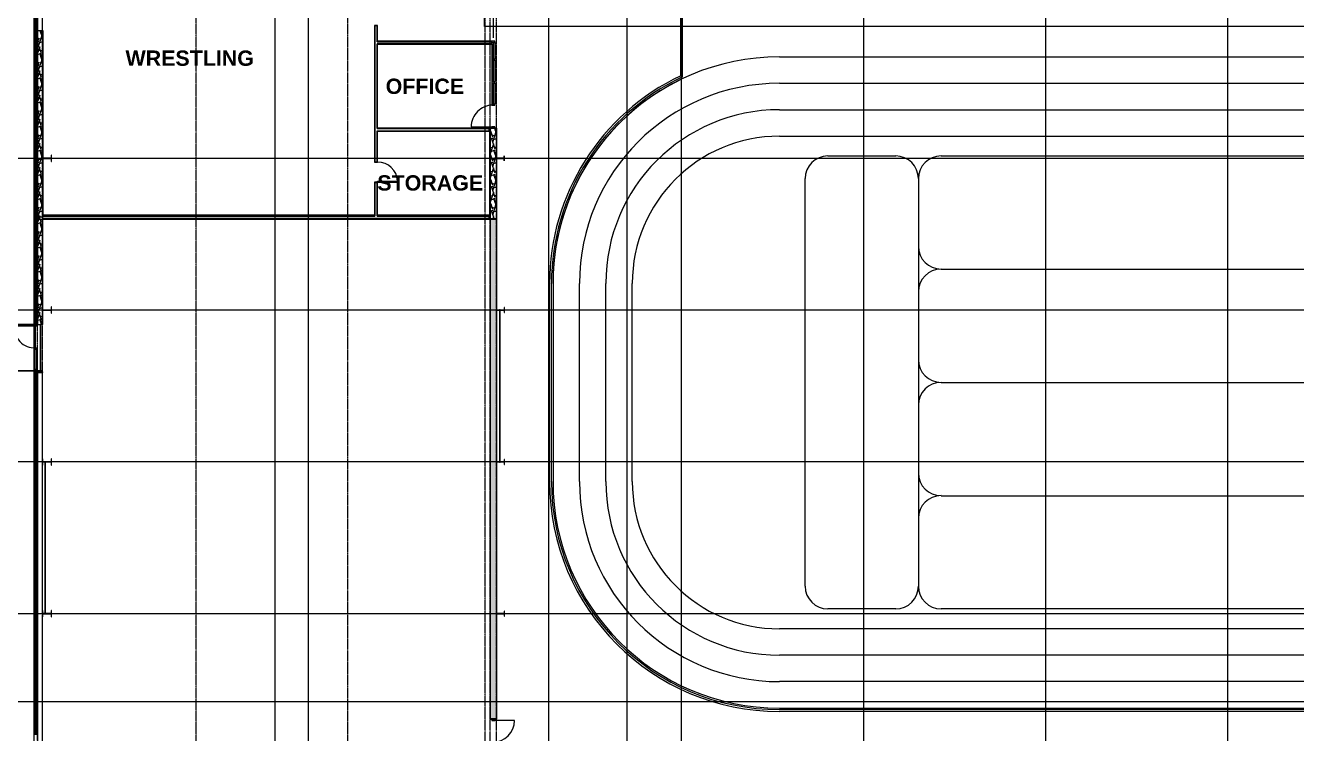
# Model space of a CAD drawing. Header units: inches. Extents: x 25369 to 33163, y -23509 to -20274.
# Drawn here: x 27973 to 29995, y -22299 to -21174 of the extents above; entities that cross this region are included whole.
import ezdxf

# ---------------------------------------------------------------- set-up
doc = ezdxf.new("R2010")
doc.units = ezdxf.units.IN
doc.header["$MEASUREMENT"] = 0
doc.linetypes.add('Grid Line 1_2_', pattern=[0.875, 0.5, -0.125, 0.125, -0.125])
for name, color, linetype, lineweight in [('A-AREA', 32, 'Continuous', 9), ('A-DOOR', 31, 'Continuous', 9), ('A-FLOR', 192, 'Continuous', 9), ('A-FLOR-HRAL', 11, 'Continuous', 9), ('A-FLOR-OTLN', 90, 'Continuous', 9), ('A-GLAZ-CURT', 52, 'Continuous', 9), ('A-GLAZ-CWMG', 51, 'Continuous', 9), ('A-WALL', 113, 'Continuous', 9), ('A-WALL-PATT', 111, 'Continuous', 25), ('C-TOPO', 7, 'Continuous', 9), ('Conc', 7, 'Continuous', 13), ('G-ANNO-SYMB', 111, 'Continuous', 9), ('I-WALL', 2, 'Continuous', 9), ('L-SITE-WALL', 31, 'Continuous', 9), ('M-AREA-IDEN', 171, 'Continuous', 9), ('S-BEAM', 12, 'Continuous', 9), ('S-COLS', 52, 'Continuous', 9), ('S-GRID', 1, 'Continuous', 9)]:
    doc.layers.add(name, color=color, linetype=linetype, lineweight=lineweight)
doc.styles.add('Arial_B', font='arialbd.ttf', dxfattribs={"height": 24.354149})
pattern_1 = [(45, (5931.104, 0), (-19.00703, 19.00703), []), (45, (5931.104, 28.8), (-19.00703, 19.00703), [])]
pattern_2 = [(0, (5931.104, 0), (61.44, 15.36), [2.534, -43.546, 2.534, -43.546, -245.76]), (0, (5931.104, 0), (61.44, 15.36), [-92.16, 2.534, -89.626, 2.534, -43.546, -107.52]), (0, (5931.104, 0), (61.44, 15.36), [-230.4, 2.534, -28.186, 2.534, -74.266]), (120, (5954.144, 7.68), (-44.02215, 45.528601), [2.534, -43.546, 2.534, -43.546, -245.76]), (120, (5954.144, 7.68), (-44.02215, 45.528601), [-92.16, 2.534, -89.626, 2.534, -43.546, -107.52]), (120, (5954.144, 7.68), (-44.02215, 45.528601), [-230.4, 2.534, -28.186, 2.534, -74.266]), (240, (5961.824, 38.4), (-17.41785, -60.888601), [2.534, -43.546, 2.534, -43.546, -245.76]), (240, (5961.824, 38.4), (-17.41785, -60.888601), [-92.16, 2.534, -89.626, 2.534, -43.546, -107.52]), (240, (5961.824, 38.4), (-17.41785, -60.888601), [-230.4, 2.534, -28.186, 2.534, -74.266])]
pattern_3 = [(161.57, (5932.064, 0.96), (-7.6802237, -0.0009796), [0, -54.643, 6.067, 0]), (18.43, (5930.144, 0.96), (-7.6802237, 0.0009796), [0, -54.643, 6.067, 0]), (108.43, (5932.064, 0.96), (3.8382953, -19.20136532), [18.211, -42.499]), (71.57, (5930.144, 0.96), (3.8382953, 19.20136532), [18.211, -42.499])]
pattern_4 = [(0, (5931.104, 0), (0, 24), []), (90, (5931.104, 0), (-24, 1e-15), [])]
pattern_5 = [(0, (5931.104, 0), (30.72, 7.68), [2.534, -20.506, 2.534, -20.506, -122.88]), (0, (5931.104, 0), (30.72, 7.68), [-46.08, 2.534, -43.546, 2.534, -20.506, -53.76]), (0, (5931.104, 0), (30.72, 7.68), [-115.2, 2.534, -12.826, 2.534, -35.866]), (120, (5942.624, 3.84), (-22.0110751, 22.7643004), [2.534, -20.506, 2.534, -20.506, -122.88]), (120, (5942.624, 3.84), (-22.0110751, 22.7643004), [-46.08, 2.534, -43.546, 2.534, -20.506, -53.76]), (120, (5942.624, 3.84), (-22.0110751, 22.7643004), [-115.2, 2.534, -12.826, 2.534, -35.866]), (240, (5946.464, 19.2), (-8.7089249, -30.4443004), [2.534, -20.506, 2.534, -20.506, -122.88]), (240, (5946.464, 19.2), (-8.7089249, -30.4443004), [-46.08, 2.534, -43.546, 2.534, -20.506, -53.76]), (240, (5946.464, 19.2), (-8.7089249, -30.4443004), [-115.2, 2.534, -12.826, 2.534, -35.866])]

# ---------------------------------------------------------------- blocks, each defined once
blk = doc.blocks.new('Struct_Xcel_Sports Complex_rvt-2-Overall Floor Plan')
at = {"layer": 'A-FLOR', "color": 8}
for p, q in [((22066.1, -21722.9), (22066.1, -21649.2)), ((22066.1, -21725.3), (22066.1, -21723.2))]:
    blk.add_line(p, q, dxfattribs=at)
at = {"layer": 'L-SITE-WALL', "color": 8}
for p, q in [((22058.1, -21649.4), (22058.1, -21182.1)), ((22066.1, -21649.2), (22066.1, -21722.9)), ((22058.1, -21686.6), (22058.1, -21651.4)), ((22058.1, -22298.4), (22058.1, -21722.7)), ((22066.1, -21723.2), (22066.1, -21725.3))]:
    blk.add_line(p, q, dxfattribs=at)
blk = doc.blocks.new('Girt_C - 8_D-1405485-Overall Floor Plan')
at = {"layer": 'S-BEAM', "color": 8}
for p, q in [((22061.6, -21725.3), (22061.6, -22336.6)), ((22061.7, -21725.3), (22061.8, -21725.3)), ((22061.8, -21725.3), (22069.5, -21725.3)), ((22069.5, -21725.3), (22069.5, -21725.3)), ((22069.6, -21862.6), (22069.6, -21725.3)), ((22069.6, -22103.8), (22069.6, -21872.6)), ((22069.6, -22336.6), (22069.6, -22113.8))]:
    blk.add_line(p, q, dxfattribs=at)
blk = doc.blocks.new('Rectangular Mullion - Exterior 2_ x 4_5_-1142339-Overall Floor Plan')
at = {"layer": 'A-GLAZ-CWMG', "color": 7, "lineweight": 13}
for p, q in [((-2, 3), (0, 3)), ((-2, -1.5), (-2, 3)), ((0, 3), (0, -1.5)), ((0, -1.5), (-2, -1.5))]:
    blk.add_line(p, q, dxfattribs=at)
blk = doc.blocks.new('Rectangular Mullion - Exterior 2_ x 4_5_-1146635-Overall Floor Plan')
at = {"layer": 'A-GLAZ-CWMG', "color": 7, "lineweight": 13}
for p, q in [((0, 3), (-2, 3)), ((-2, 3), (-2, -1.5)), ((0, -1.5), (0, 3)), ((-2, -1.5), (0, -1.5))]:
    blk.add_line(p, q, dxfattribs=at)
blk = doc.blocks.new('Top Rail Type - Top Rail_Internal_-939601-Overall Floor Plan')
at = {"layer": 'A-FLOR-HRAL', "color": 8}
for p, q in [((23084.4, -21253.7), (23084.4, -21157.7)), ((23087.4, -21255.7), (23087.4, -21157.7)), ((22875.9, -21898.8), (22875.9, -21583.8)), ((22878.9, -21898.8), (22878.9, -21583.8)), ((24222.8, -22261.3), (23241.4, -22261.3)), ((24222.8, -22264.3), (23241.4, -22264.3))]:
    blk.add_line(p, q, dxfattribs=at)
for centre, radius, start, end in [((23241.4, -21583.8), 365.5, 115.441, 180), ((23241.4, -21583.8), 362.5, 115.1373, 180), ((23241.4, -21898.8), 365.5, 180, 270), ((23241.4, -21898.8), 362.5, 180, 270)]:
    blk.add_arc(centre, radius, start, end, dxfattribs=at)
blk = doc.blocks.new('Girt_C - 8_D-1405510-Overall Floor Plan')
at = {"layer": 'S-BEAM', "color": 8}
for p, q in [((22061.6, -21143.7), (22061.6, -21182.1)), ((22069.6, -21182.1), (22069.6, -21148.8))]:
    blk.add_line(p, q, dxfattribs=at)
blk = doc.blocks.new('System Panel - INSULATED LOW-E GLAZING _SEE ELEVATIONS FOR U-FACTOR_ SHGC_ _ LT_-827433-Overall Floor Plan')
at = {"layer": 'A-GLAZ-CURT', "color": 7, "lineweight": 13}
for p, q in [((17.09375, -0.25), (-17.09375, -0.25)), ((-17.09375, -0.25), (-17.09375, -1.25)), ((-17.09375, -1.25), (17.09375, -1.25)), ((17.09375, -1.25), (17.09375, -0.25))]:
    blk.add_line(p, q, dxfattribs=at)
at = {"layer": 'A-GLAZ-CURT', "color": 10}
for p, q in [((-17.09375, -1.25), (-17.09375, -0.25)), ((17.09375, -0.25), (-17.09375, -0.25)), ((-17.09375, -1.25), (17.09375, -1.25)), ((17.09375, -0.25), (17.09375, -1.25))]:
    blk.add_line(p, q, dxfattribs=at)
blk = doc.blocks.new('Rectangular Mullion - Exterior 2_ x 4_5_-V80-Overall Floor Plan')
at = {"layer": 'A-GLAZ-CWMG', "color": 8}
for p, q in [((22057, -22300.4), (22057, -22334.6)), ((22061.5, -22300.4), (22061.5, -22334.6))]:
    blk.add_line(p, q, dxfattribs=at)
blk = doc.blocks.new('Door_Single_Storefront - one-1371407-Overall Floor Plan')
at = {"layer": 'A-DOOR', "color": 8}
blk.add_line((-17.21875, 34.4375), (-17.21875, 0), dxfattribs=at)
blk.add_arc((-17.21875, 0), 34.4375, 360, 90, dxfattribs=at)
blk = doc.blocks.new('System Panel - Interior Glazing-1576800-Overall Floor Plan')
at = {"layer": 'A-GLAZ-CURT', "color": 7, "lineweight": 13}
for p, q in [((16.71875, -0.5625), (-16.71875, -0.5625)), ((-16.71875, -0.5625), (-16.71875, -0.9375)), ((-16.71875, -0.9375), (16.71875, -0.9375)), ((16.71875, -0.9375), (16.71875, -0.5625))]:
    blk.add_line(p, q, dxfattribs=at)
blk = doc.blocks.new('System Panel - Interior Glazing-1220293-Overall Floor Plan')
at = {"layer": 'A-GLAZ-CURT', "color": 7, "lineweight": 13}
for p, q in [((17.21875, -0.5625), (-17.21875, -0.5625)), ((-17.21875, -0.5625), (-17.21875, -0.9375)), ((-17.21875, -0.9375), (17.21875, -0.9375)), ((17.21875, -0.9375), (17.21875, -0.5625))]:
    blk.add_line(p, q, dxfattribs=at)
blk = doc.blocks.new('Rectangular Mullion - Interior 1_75_ x 4_5_-1575586-Overall Floor Plan')
at = {"layer": 'A-GLAZ-CWMG', "color": 8}
for p, q in [((22784.1, -21229.1), (22784.1, -21263.6)), ((22788.6, -21229.1), (22788.6, -21263.6))]:
    blk.add_line(p, q, dxfattribs=at)
blk = doc.blocks.new('Rectangular Mullion - Interior 1_75_ x 4_5_-1575597-Overall Floor Plan')
at = {"layer": 'A-GLAZ-CWMG', "color": 7, "lineweight": 13}
for p, q in [((0, 3), (-1.75, 3)), ((-1.75, 3), (-1.75, -1.5)), ((0, -1.5), (0, 3)), ((-1.75, -1.5), (0, -1.5))]:
    blk.add_line(p, q, dxfattribs=at)
blk = doc.blocks.new('Rectangular Mullion - Interior 1_75_ x 4_5_-1575587-Overall Floor Plan')
at = {"layer": 'A-GLAZ-CWMG', "color": 7, "lineweight": 13}
for p, q in [((-0.875, 3), (0.875, 3)), ((-0.875, -1.5), (-0.875, 3)), ((0.875, 3), (0.875, -1.5)), ((0.875, -1.5), (-0.875, -1.5))]:
    blk.add_line(p, q, dxfattribs=at)
blk = doc.blocks.new('Rectangular Mullion - Interior 1_75_ x 4_5_-1220297-Overall Floor Plan')
at = {"layer": 'A-GLAZ-CWMG', "color": 7, "lineweight": 13}
for p, q in [((-1.75, 3), (0, 3)), ((-1.75, -1.5), (-1.75, 3)), ((0, 3), (0, -1.5)), ((0, -1.5), (-1.75, -1.5))]:
    blk.add_line(p, q, dxfattribs=at)
blk = doc.blocks.new('Door_Single_Storefront - one-1371400-Overall Floor Plan')
at = {"layer": 'A-DOOR', "color": 8}
blk.add_line((-17.59375, -35.1875), (-17.59375, 0), dxfattribs=at)
blk.add_arc((-17.59375, 0), 35.1875, 270, 0, dxfattribs=at)
blk = doc.blocks.new('System Panel - INSULATED LOW-E GLAZING _SEE ELEVATIONS FOR U-FACTOR_ SHGC_ _ LT_-1354328-Overall Floor Plan')
at = {"layer": 'A-GLAZ-CURT', "color": 7, "lineweight": 13}
for p, q in [((16.03125, 1.25), (-16.03125, 1.25)), ((-16.03125, 1.25), (-16.03125, 0.25)), ((-16.03125, 0.25), (16.03125, 0.25)), ((16.03125, 0.25), (16.03125, 1.25))]:
    blk.add_line(p, q, dxfattribs=at)
at = {"layer": 'A-GLAZ-CURT', "color": 10}
for p, q in [((-16.03125, 0.25), (-16.03125, 1.25)), ((16.03125, 1.25), (-16.03125, 1.25)), ((-16.03125, 0.25), (16.03125, 0.25)), ((16.03125, 1.25), (16.03125, 0.25))]:
    blk.add_line(p, q, dxfattribs=at)
blk = doc.blocks.new('Rectangular Mullion - Exterior 2_ x 4_5_-1354325-Overall Floor Plan')
at = {"layer": 'A-GLAZ-CWMG', "color": 8}
for p, q in [((22057, -21720.7), (22057, -21688.6)), ((22061.5, -21720.7), (22061.5, -21688.6))]:
    blk.add_line(p, q, dxfattribs=at)
blk = doc.blocks.new('Rectangular Mullion - Exterior 2_ x 4_5_-1212758-Overall Floor Plan')
at = {"layer": 'A-GLAZ-CWMG', "color": 7, "lineweight": 13}
for p, q in [((-2, 1.5), (0, 1.5)), ((-2, -3), (-2, 1.5)), ((0, 1.5), (0, -3)), ((0, -3), (-2, -3))]:
    blk.add_line(p, q, dxfattribs=at)
blk = doc.blocks.new('Rectangular Mullion - Exterior 2_ x 4_5_-1305178-Overall Floor Plan')
at = {"layer": 'A-GLAZ-CWMG', "color": 7, "lineweight": 13}
for p, q in [((0, 1.5), (-2, 1.5)), ((-2, 1.5), (-2, -3)), ((0, -3), (0, 1.5)), ((-2, -3), (0, -3))]:
    blk.add_line(p, q, dxfattribs=at)
blk = doc.blocks.new('Rectangular Mullion - Exterior 2_ x 4_5_-827470-Overall Floor Plan')
at = {"layer": 'A-GLAZ-CWMG', "color": 7, "lineweight": 13}
for p, q in [((-1, 1.5), (1, 1.5)), ((-1, -3), (-1, 1.5)), ((1, 1.5), (1, -3)), ((1, -3), (-1, -3))]:
    blk.add_line(p, q, dxfattribs=at)
blk = doc.blocks.new('Single-Flush - 32_ x 84_-489871-Overall Floor Plan')
at = {"layer": 'A-DOOR', "color": 7, "lineweight": 13}
for p, q in [((14, 2.4), (14, 34.4)), ((16, 34.4), (14, 34.4)), ((16, 2.4), (16, 34.4)), ((16, 2.4), (14, 2.4))]:
    blk.add_line(p, q, dxfattribs=at)
at = {"layer": 'A-DOOR', "color": 8}
blk.add_arc((16, 2.4), 32.1, 93.5759, 180, dxfattribs=at)
blk = doc.blocks.new('Round Bar - 1_-1251515-Overall Floor Plan')
at = {"layer": 'S-BEAM', "color": 8}
for p, q in [((22796.3, -21748.2), (22796.3, -21867.6)), ((22797.3, -21867.6), (22797.3, -21748.2))]:
    blk.add_line(p, q, dxfattribs=at)
for start_param, end_param in [(0, 3.141593), (3.141593, 6.283185)]:
    blk.add_ellipse((22796.8, -21867.6), major_axis=(0.5, 0), ratio=0.829527, start_param=start_param, end_param=end_param, dxfattribs=at)
blk = doc.blocks.new('Round Bar - 1_-1251605-Overall Floor Plan')
at = {"layer": 'S-BEAM', "color": 8}
for p, q in [((22796.3, -21626.3), (22796.3, -21749)), ((22797.3, -21749), (22797.3, -21626.3))]:
    blk.add_line(p, q, dxfattribs=at)
for start_param, end_param in [(0, 3.141593), (3.141593, 6.283185)]:
    blk.add_ellipse((22796.8, -21626.3), major_axis=(0.5, 0), ratio=0.836579, start_param=start_param, end_param=end_param, dxfattribs=at)
blk = doc.blocks.new('Round Bar - 1_-1267021-Overall Floor Plan')
at = {"layer": 'S-BEAM', "color": 8}
for p, q in [((22073.1, -21867.7), (22073.1, -21988.9)), ((22074.1, -21988.9), (22074.1, -21867.7))]:
    blk.add_line(p, q, dxfattribs=at)
for centre, start_param, end_param in [((22073.6, -21867.7), 0, 3.141593), ((22073.6, -21867.7), 3.141593, 6.283185), ((22073.6, -22108.8), 3.926991, 5.497787)]:
    blk.add_ellipse(centre, major_axis=(0.5, 0), ratio=0.507473, start_param=start_param, end_param=end_param, dxfattribs=at)
blk = doc.blocks.new('Round Bar - 1_-1267063-Overall Floor Plan')
at = {"layer": 'S-BEAM', "color": 8}
for p, q in [((22073.1, -21987.6), (22073.1, -22108.8)), ((22074.1, -22108.8), (22074.1, -21987.6))]:
    blk.add_line(p, q, dxfattribs=at)
for start_param, end_param in [(0, 3.141593), (3.141593, 6.283185)]:
    blk.add_ellipse((22073.6, -22108.8), major_axis=(0.5, 0), ratio=0.507473, start_param=start_param, end_param=end_param, dxfattribs=at)
blk = doc.blocks.new('System Panel - Interior Glazing-1619200-Overall Floor Plan')
at = {"layer": 'A-GLAZ-CURT', "color": 7, "lineweight": 13}
for p, q in [((13.34375, -0.5625), (-13.34375, -0.5625)), ((-13.34375, -0.5625), (-13.34375, -0.9375)), ((-13.34375, -0.9375), (13.34375, -0.9375)), ((13.34375, -0.9375), (13.34375, -0.5625))]:
    blk.add_line(p, q, dxfattribs=at)
blk = doc.blocks.new('Rectangular Mullion - Interior 1_75_ x 4_5_-1619198-Overall Floor Plan')
at = {"layer": 'A-GLAZ-CWMG', "color": 8}
for p, q in [((22784.1, -21203.8), (22784.1, -21227.4)), ((22788.6, -21200.7), (22788.6, -21227.4))]:
    blk.add_line(p, q, dxfattribs=at)
blk = doc.blocks.new('Rectangular Mullion - Interior 1_75_ x 4_5_-1220290-Overall Floor Plan')
at = {"layer": 'A-GLAZ-CWMG', "color": 7, "lineweight": 13}
for p, q in [((-0.875, 3), (0.875, 3)), ((-0.875, -1.5), (-0.875, 3)), ((0.875, 3), (0.875, -1.5)), ((0.875, -1.5), (-0.875, -1.5))]:
    blk.add_line(p, q, dxfattribs=at)
blk = doc.blocks.new('Rectangular Mullion - Exterior 2_ x 4_5_-V85-Overall Floor Plan')
at = {"layer": 'A-GLAZ-CWMG', "color": 8}
for p, q in [((22784.1, -21265.3), (22784.1, -21298.7)), ((22788.6, -21265.3), (22788.6, -21298.7))]:
    blk.add_line(p, q, dxfattribs=at)

msp = doc.modelspace()

# ---------------------------------------------------------------- hatches: boundary and pattern name
at = {"layer": 'A-WALL-PATT', "lineweight": 9}
h = msp.add_hatch(dxfattribs=at)
h.set_pattern_fill('FP_17', color=8, style=0, pattern_type=2)
h.set_pattern_definition(pattern_2)
h.paths.add_polyline_path([(28528.5, -21475.6), (28529.1, -21475.6), (28529.1, -21423.7), (28530.9, -21423.7), (28530.9, -21423.1), (28528.5, -21423.1)], flags=0)
h.paths.add_polyline_path([(28530.9, -21391.1), (28530.9, -21390.4), (28529.1, -21390.4), (28529.1, -21174.4), (28530.9, -21174.4), (28530.9, -21173.8), (28528.5, -21173.8), (28528.5, -21391.1)], flags=0)
h.paths.add_polyline_path([(28530.9, -21139.3), (28530.9, -21138.7), (28529.1, -21138.7), (28529.1, -20950.2), (28530.9, -20950.2), (28530.9, -20949.6), (28528.5, -20949.6), (28528.5, -21139.3)], flags=0)
h.paths.add_polyline_path([(28530.9, -20913.6), (28530.9, -20913), (28529.1, -20913), (28529.1, -20899.6), (28528.5, -20899.6), (28528.5, -20913.6)], flags=0)
h = msp.add_hatch(dxfattribs=at)
h.set_pattern_fill('FP_17', color=8, style=0, pattern_type=2)
h.set_pattern_definition(pattern_2)
h.paths.add_polyline_path([(28533.4, -21475.6), (28533.4, -21423.1), (28530.9, -21423.1), (28530.9, -21423.7), (28532.8, -21423.7), (28532.8, -21475.6)], flags=0)
h.paths.add_polyline_path([(28530.9, -21391.1), (28533.4, -21391.1), (28533.4, -21341.2), (28532.8, -21341.2), (28532.8, -21390.4), (28530.9, -21390.4)], flags=0)
h.paths.add_polyline_path([(28533.4, -21337.6), (28533.4, -21203.2), (28532.8, -21203.2), (28532.8, -21337.6)], flags=0)
h.paths.add_polyline_path([(28532.8, -21199.6), (28533.4, -21199.6), (28533.4, -21173.8), (28530.9, -21173.8), (28530.9, -21174.4), (28532.8, -21174.4), (28532.8, -21174.8)], flags=0)
h.paths.add_polyline_path([(28533.4, -21139.3), (28533.4, -21134.6), (28532.8, -21134.6), (28532.8, -21138.7), (28530.9, -21138.7), (28530.9, -21139.3)], flags=0)
h.paths.add_polyline_path([(28533.4, -21130.9), (28533.4, -20949.6), (28530.9, -20949.6), (28530.9, -20950.2), (28532.8, -20950.2), (28532.8, -21130.9)], flags=0)
h.paths.add_polyline_path([(28530.9, -20913.6), (28533.4, -20913.6), (28533.4, -20899.6), (28532.8, -20899.6), (28532.8, -20913), (28530.9, -20913)], flags=0)
h = msp.add_hatch(dxfattribs=at)
h.set_pattern_fill('FP_21', color=8, style=0, pattern_type=2)
h.set_pattern_definition(pattern_4)
h.paths.add_polyline_path([(27991.2, -21478.6), (27992.2, -21478.6), (27992.2, -21182.1), (27991.2, -21182.1), (27991.2, -21465.3)], flags=0)
h = msp.add_hatch(dxfattribs=at)
h.set_pattern_fill('FP_20', color=8, style=0, pattern_type=2)
h.set_pattern_definition(pattern_5)
h.paths.add_polyline_path([(27992.2, -21478.6), (27992.7, -21478.6), (27992.7, -21182.1), (27992.2, -21182.1), (27992.2, -21465.3)], flags=0)
h = msp.add_hatch(dxfattribs=at)
h.set_pattern_fill('FP_18', color=8, style=0, pattern_type=2)
h.set_pattern_definition(pattern_3)
h.paths.add_polyline_path([(28000.7, -21478.6), (28000.7, -21182.1), (27992.7, -21182.1), (27992.7, -21478.6), (27996.2, -21478.6)], flags=0)
h = msp.add_hatch(dxfattribs=at)
h.set_pattern_fill('FP_17', color=8, style=0, pattern_type=2)
h.set_pattern_definition(pattern_2)
h.paths.add_polyline_path([(28714.6, -21199.6), (28715.2, -21199.6), (28715.2, -21198.9), (28533.4, -21198.9), (28533.4, -21199.6), (28645.4, -21199.6)], flags=0)
h = msp.add_hatch(dxfattribs=at)
h.set_pattern_fill('FP_17', color=8, style=0, pattern_type=2)
h.set_pattern_definition(pattern_2)
h.paths.add_polyline_path([(28533.4, -21203.8), (28715.2, -21203.8), (28715.2, -21199.6), (28714.6, -21199.6), (28714.6, -21203.2), (28533.4, -21203.2)], flags=0)
h = msp.add_hatch(dxfattribs=at)
h.set_pattern_fill('FP_17', color=8, style=0, pattern_type=2)
h.set_pattern_definition(pattern_2)
h.paths.add_polyline_path([(28711.1, -21337.6), (28711.7, -21337.6), (28711.7, -21336.9), (28533.4, -21336.9), (28533.4, -21337.6), (28645.4, -21337.6)], flags=0)
h = msp.add_hatch(dxfattribs=at)
h.set_pattern_fill('FP_17', color=8, style=0, pattern_type=2)
h.set_pattern_definition(pattern_2)
h.paths.add_polyline_path([(28533.4, -21341.8), (28711.7, -21341.8), (28711.7, -21337.6), (28711.1, -21337.6), (28711.1, -21341.2), (28533.4, -21341.2)], flags=0)
h = msp.add_hatch(dxfattribs=at)
h.set_pattern_fill('FP_18', color=8, style=0, pattern_type=2)
h.set_pattern_definition(pattern_3)
h.paths.add_polyline_path([(28722.5, -21480.7), (28722.5, -21337.7), (28712.5, -21337.7), (28712.5, -21480.7)], flags=0)
h = msp.add_hatch(dxfattribs=at)
h.set_pattern_fill('FP_21', color=8, style=0, pattern_type=2)
h.set_pattern_definition(pattern_4)
h.paths.add_polyline_path([(27992.2, -21649.2), (27992.2, -21478.6), (27991.2, -21478.6), (27991.2, -21649.2)], flags=0)
h = msp.add_hatch(dxfattribs=at)
h.set_pattern_fill('FP_20', color=8, style=0, pattern_type=2)
h.set_pattern_definition(pattern_5)
h.paths.add_polyline_path([(27992.7, -21649.2), (27992.7, -21478.6), (27992.2, -21478.6), (27992.2, -21649.2)], flags=0)
h = msp.add_hatch(dxfattribs=at)
h.set_pattern_fill('FP_18', color=8, style=0, pattern_type=2)
h.set_pattern_definition(pattern_3)
h.paths.add_polyline_path([(28000.7, -21649.2), (28000.7, -21478.6), (27992.7, -21478.6), (27992.7, -21649.2)], flags=0)
h = msp.add_hatch(dxfattribs=at)
h.set_pattern_fill('FP_17', color=8, style=0, pattern_type=2)
h.set_pattern_definition(pattern_2)
h.paths.add_polyline_path([(28711.7, -21476.2), (28711.7, -21475.6), (28532.8, -21475.6), (28532.8, -21476.2), (28711.1, -21476.2)], flags=0)
h.paths.add_polyline_path([(28529.1, -21476.2), (28529.1, -21475.6), (28000.7, -21475.6), (28000.7, -21476.2), (28505.1, -21476.2)], flags=0)
h = msp.add_hatch(dxfattribs=at)
h.set_pattern_fill('FP_17', color=8, style=0, pattern_type=2)
h.set_pattern_definition(pattern_2)
h.paths.add_polyline_path([(28711.7, -21481.6), (28711.7, -21476.2), (28711.1, -21476.2), (28711.1, -21480.9), (28000.7, -21480.9), (28000.7, -21481.6), (28645.4, -21481.6)], flags=0)
h = msp.add_hatch(dxfattribs=at)
h.set_pattern_fill('FP_17', color=8, style=0, pattern_type=2)
h.set_pattern_definition(pattern_2)
h.paths.add_polyline_path([(28710.5, -21476.8), (28711.1, -21476.8), (28711.1, -21476.2), (28532.8, -21476.2), (28532.8, -21476.8), (28645.4, -21476.8)], flags=0)
h.paths.add_polyline_path([(28505.1, -21476.8), (28529.1, -21476.8), (28529.1, -21476.2), (28000.7, -21476.2), (28000.7, -21476.8), (28364.7, -21476.8)], flags=0)
h = msp.add_hatch(dxfattribs=at)
h.set_pattern_fill('FP_17', color=8, style=0, pattern_type=2)
h.set_pattern_definition(pattern_2)
h.paths.add_polyline_path([(28711.1, -21480.9), (28711.1, -21476.8), (28710.5, -21476.8), (28710.5, -21480.3), (28000.7, -21480.3), (28000.7, -21480.9), (28645.4, -21480.9)], flags=0)
h = msp.add_hatch(dxfattribs=at)
h.set_pattern_fill('FP_18', color=8, style=0, pattern_type=2)
h.set_pattern_definition(pattern_3)
h.paths.add_polyline_path([(28722.5, -22359.6), (28722.5, -22350.9), (28712.5, -22350.9), (28712.5, -22359.6), (28715.6, -22359.6)], flags=0)
h.paths.add_polyline_path([(28722.5, -22275.8), (28722.5, -21482.2), (28712.5, -21482.2), (28712.5, -22275.8)], flags=0)
at = {"layer": 'S-COLS'}
h = msp.add_hatch(dxfattribs=at)
h.set_pattern_fill('FP_15', color=8, style=0, pattern_type=2)
h.set_pattern_definition(pattern_1)
h.paths.add_polyline_path([(28014.3, -21390.1), (28014.7, -21390.1), (28014.7, -21380.1), (28014.3, -21380.1), (28014.3, -21384.2), (28014.1, -21384.7), (28013.6, -21384.9), (28001.9, -21384.9), (28001.4, -21384.7), (28001.2, -21384.2), (28001.2, -21380.1), (28000.7, -21380.1), (28000.7, -21390.1), (28001.2, -21390.1), (28001.2, -21385.9), (28001.4, -21385.4), (28001.9, -21385.2), (28013.6, -21385.2), (28014.1, -21385.4), (28014.3, -21385.9)], flags=0)
h = msp.add_hatch(dxfattribs=at)
h.set_pattern_fill('FP_15', color=8, style=0, pattern_type=2)
h.set_pattern_definition(pattern_1)
h.paths.add_polyline_path([(28734.6, -21389.1), (28735, -21389.1), (28735, -21381.1), (28734.6, -21381.1), (28734.6, -21384.2), (28734.4, -21384.7), (28733.9, -21384.9), (28723.6, -21384.9), (28723.1, -21384.7), (28722.9, -21384.2), (28722.9, -21381.1), (28722.5, -21381.1), (28722.5, -21389.1), (28722.9, -21389.1), (28722.9, -21385.9), (28723.1, -21385.4), (28723.6, -21385.2), (28733.9, -21385.2), (28734.4, -21385.4), (28734.6, -21385.9)], flags=0)
h = msp.add_hatch(dxfattribs=at)
h.set_pattern_fill('FP_15', color=8, style=0, pattern_type=2)
h.set_pattern_definition(pattern_1)
h.paths.add_polyline_path([(27992.7, -21725.3), (27993, -21725.2), (27993.1, -21724.9), (27993.4, -21723.2), (28000.1, -21723.2), (28000.5, -21725.2), (28000.7, -21725.3), (28000.7, -21722.9), (27992.7, -21722.9)], flags=0)
h = msp.add_hatch(dxfattribs=at)
h.set_pattern_fill('FP_15', color=8, style=0, pattern_type=2)
h.set_pattern_definition(pattern_1)
h.paths.add_polyline_path([(28001.2, -21872.6), (28001.2, -21868.4), (28001.4, -21867.9), (28001.9, -21867.7), (28004.3, -21867.6), (28004.4, -21867.5), (28004.7, -21867.4), (28005.2, -21867.6), (28005.2, -21867.7), (28013.8, -21867.8), (28014.1, -21867.9), (28014.3, -21868.4), (28014.3, -21872.6), (28014.7, -21872.6), (28014.7, -21862.6), (28014.3, -21862.6), (28014.3, -21866.7), (28014.1, -21867.2), (28013.6, -21867.4), (28001.9, -21867.4), (28001.4, -21867.2), (28001.2, -21866.7), (28001.2, -21862.6), (28000.7, -21862.6), (28000.7, -21872.6)], flags=0)
h = msp.add_hatch(dxfattribs=at)
h.set_pattern_fill('FP_15', color=8, style=0, pattern_type=2)
h.set_pattern_definition(pattern_1)
h.paths.add_polyline_path([(28735.2, -21871.6), (28735.2, -21863.6), (28734.8, -21863.6), (28734.8, -21866.7), (28734.6, -21867.2), (28734.1, -21867.4), (28728.4, -21867.5), (28728.4, -21867.7), (28734.1, -21867.7), (28734.6, -21867.9), (28734.8, -21868.4), (28734.8, -21871.6)], flags=0)
h.paths.add_polyline_path([(28722.5, -21871.6), (28722.9, -21871.6), (28722.9, -21868.4), (28723.1, -21867.9), (28723.6, -21867.7), (28727.4, -21867.6), (28727.4, -21867.4), (28723.6, -21867.4), (28723.1, -21867.2), (28722.9, -21866.7), (28722.9, -21863.6), (28722.5, -21863.6)], flags=0)
h = msp.add_hatch(dxfattribs=at)
h.set_pattern_fill('FP_15', color=8, style=0, pattern_type=2)
h.set_pattern_definition(pattern_1)
h.paths.add_polyline_path([(28014.3, -22113.8), (28014.7, -22113.8), (28014.7, -22103.8), (28014.3, -22103.8), (28014.3, -22108), (28014.1, -22108.5), (28013.6, -22108.7), (28005.2, -22108.7), (28005.2, -22108.9), (28005.2, -22108.9), (28013.8, -22109), (28014.1, -22109.1), (28014.3, -22109.6)], flags=0)
h.paths.add_polyline_path([(28001.2, -22113.8), (28001.2, -22109.6), (28001.4, -22109.1), (28001.9, -22108.9), (28004.3, -22108.9), (28004.2, -22108.7), (28001.9, -22108.7), (28001.4, -22108.5), (28001.2, -22108), (28001.2, -22103.8), (28000.7, -22103.8), (28000.7, -22113.8)], flags=0)
h = msp.add_hatch(dxfattribs=at)
h.set_pattern_fill('FP_15', color=8, style=0, pattern_type=2)
h.set_pattern_definition(pattern_1)
h.paths.add_polyline_path([(28735.2, -22112.8), (28735.2, -22104.8), (28734.8, -22104.8), (28734.8, -22108), (28734.6, -22108.5), (28734.1, -22108.7), (28723.6, -22108.7), (28723.1, -22108.5), (28722.9, -22108), (28722.9, -22104.8), (28722.5, -22104.8), (28722.5, -22112.8), (28722.9, -22112.8), (28722.9, -22109.6), (28723.1, -22109.1), (28723.6, -22108.9), (28734.1, -22108.9), (28734.6, -22109.1), (28734.8, -22109.6), (28734.8, -22112.8)], flags=0)
h = msp.add_hatch(dxfattribs=at)
h.set_pattern_fill('FP_15', color=8, style=0, pattern_type=2)
h.set_pattern_definition(pattern_1)
h.paths.add_polyline_path([(28722.5, -22276.6), (28722.5, -22273.7), (28722.2, -22273.8), (28722.1, -22274.1), (28721.8, -22276), (28713.2, -22276), (28712.8, -22273.8), (28712.5, -22273.7), (28712.5, -22276.6)], flags=0)

# ---------------------------------------------------------------- linework, layer by layer
at = {"layer": 'A-AREA', "color": 8}
msp.add_line((28717.7, -21193.4), (28717.7, -21135.1), dxfattribs=at)
at = {"layer": 'A-FLOR', "color": 8}
for p, q in [((29017, -21256.4), (29017, -21259.1)), ((28812.5, -21583.8), (28812.5, -21898.8)), ((29172.5, -22258.8), (30154.5, -22258.8))]:
    msp.add_line(p, q, dxfattribs=at)
for centre, start, end in [((29172.5, -21583.8), 115.5908, 180), ((29172.5, -21898.8), 180, 270)]:
    msp.add_arc(centre, 360, start, end, dxfattribs=at)
at = {"layer": 'A-FLOR-OTLN', "color": 8}
for p, q in [((29172.5, -21223.8), (30154.5, -21223.8)), ((29172.5, -21265.8), (30154.5, -21265.8)), ((29172.5, -21307.8), (30154.5, -21307.8)), ((29172.5, -21349.8), (30154.5, -21349.8)), ((29249.5, -21381.3), (29357.5, -21381.3)), ((29429.5, -21381.3), (30077.5, -21381.3)), ((29213.5, -22065.3), (29213.5, -21417.3)), ((29393.5, -21417.3), (29393.5, -22065.3)), ((29429.5, -21561.3), (30077.5, -21561.3)), ((28854.5, -21898.8), (28854.5, -21583.8)), ((28896.5, -21898.8), (28896.5, -21583.8)), ((28938.5, -21898.8), (28938.5, -21583.8)), ((29429.5, -21741.3), (30077.5, -21741.3)), ((29429.5, -21921.3), (30077.5, -21921.3)), ((29357.5, -22101.3), (29249.5, -22101.3)), ((30077.5, -22101.3), (29429.5, -22101.3)), ((30154.5, -22132.8), (29172.5, -22132.8)), ((30154.5, -22174.8), (29172.5, -22174.8)), ((30154.5, -22216.8), (29172.5, -22216.8))]:
    msp.add_line(p, q, dxfattribs=at)
for centre, radius, start, end in [((29172.5, -21583.8), 360, 90, 180), ((29172.5, -21583.8), 318, 90, 180), ((29172.5, -21583.8), 276, 90, 180), ((29172.5, -21583.8), 234, 90, 180), ((29249.5, -21417.3), 36, 90, 180), ((29357.5, -21417.3), 36, 0, 90), ((29429.5, -21417.3), 36, 90, 180), ((29429.5, -21525), 36, 180, 270), ((29429.5, -21597), 36, 90, 180), ((29429.5, -21705.1), 36, 180, 270), ((29429.5, -21777.1), 36, 90, 180), ((29429.5, -21885.2), 36, 180, 270), ((29172.5, -21898.8), 360, 180, 270), ((29172.5, -21898.8), 318, 180, 270), ((29172.5, -21898.8), 276, 180, 270), ((29172.5, -21898.8), 234, 180, 270), ((29429.5, -21957.2), 36, 90, 180), ((29249.5, -22065.3), 36, 180, 270), ((29357.5, -22065.3), 36, 270, 0), ((29429.5, -22065.3), 36, 180, 270)]:
    msp.add_arc(centre, radius, start, end, dxfattribs=at)
at = {"layer": 'A-WALL', "color": 7, "lineweight": 13}
for p, q in [((28001.5, -21182.1), (27989.4, -21182.1)), ((27989.4, -21182.1), (27989.4, -21649.2)), ((27989.7, -21182.1), (27989.7, -21649.2)), ((27991.2, -21182.1), (27991.2, -21649.2)), ((27992.2, -21182.1), (27992.2, -21649.2)), ((27992.7, -21182.1), (27992.7, -21649.2)), ((28000.7, -21182.1), (28000.7, -21649.2)), ((28001.5, -21475.6), (28001.5, -21182.1)), ((28532.8, -21174.4), (28529.1, -21174.4)), ((28529.1, -21174.4), (28529.1, -21390.4)), ((28532.8, -21199.6), (28532.8, -21174.4)), ((28532.8, -21199.6), (28714.6, -21199.6)), ((28714.6, -21203.2), (28532.8, -21203.2)), ((28532.8, -21337.6), (28532.8, -21203.2)), ((28714.6, -21199.6), (28714.6, -21203.2)), ((28532.8, -21337.6), (28711.1, -21337.6)), ((28532.8, -21390.4), (28532.8, -21341.2)), ((28532.8, -21341.2), (28711.1, -21341.2)), ((28711.1, -21341.2), (28711.1, -21337.6)), ((28722.5, -21337.7), (28712.5, -21337.7)), ((28712.5, -21337.7), (28712.5, -21480.7)), ((28722.5, -21337.7), (28722.5, -21480.7)), ((28529.1, -21390.4), (28532.8, -21390.4)), ((28532.8, -21423.7), (28529.1, -21423.7)), ((28529.1, -21423.7), (28529.1, -21476.8)), ((28532.8, -21476.8), (28532.8, -21423.7)), ((27992.2, -21478.6), (27991.2, -21478.6)), ((28000.7, -21478.6), (27992.7, -21478.6)), ((28000.7, -21475.6), (28001.5, -21475.6)), ((28000.7, -21476.2), (28529.1, -21476.2)), ((28000.7, -21476.8), (28529.1, -21476.8)), ((28000.7, -21480.3), (28710.5, -21480.3)), ((28000.7, -21480.9), (28711.1, -21480.9)), ((28532.8, -21476.2), (28711.1, -21476.2)), ((28532.8, -21476.8), (28710.5, -21476.8)), ((28710.5, -21476.8), (28710.5, -21480.3)), ((28711.1, -21480.9), (28711.1, -21476.2)), ((28712.5, -21480.7), (28722.5, -21480.7)), ((28722.5, -21482.2), (28712.5, -21482.2)), ((28722.5, -21482.2), (28722.5, -22275.8)), ((27989.4, -21649.2), (28000.7, -21649.2)), ((27989.6, -21723), (27989.6, -22298.3)), ((27991.1, -21723), (27989.6, -21723)), ((27991.1, -22298.3), (27991.1, -21723)), ((28712.5, -22275.8), (28722.5, -22275.8)), ((27989.6, -22298.3), (27991.1, -22298.3))]:
    msp.add_line(p, q, dxfattribs=at)
at = {"layer": 'C-TOPO', "color": 8}
for p, q in [((27914.3, -21649.2), (27989.2, -21649.2)), ((27989.2, -21649.2), (27914.3, -21649.2)), ((27989.2, -21649.2), (27989.2, -21649.4)), ((27989.2, -21649.4), (27989.2, -21649.2)), ((27989.2, -21651.4), (27989.2, -21686.6)), ((27989.2, -21686.6), (27989.2, -21651.4)), ((27989.2, -21722.9), (27914.3, -21722.9)), ((27914.3, -21722.9), (27989.2, -21722.9)), ((27989.2, -21722.7), (27989.2, -21722.9)), ((27989.2, -21722.9), (27989.2, -21722.7))]:
    msp.add_line(p, q, dxfattribs=at)
at = {"layer": 'Conc', "color": 8, "lineweight": 9}
for p, q in [((27914.3, -21649.2), (27989.2, -21649.2)), ((27914.3, -21722.9), (27989.2, -21722.9))]:
    msp.add_line(p, q, dxfattribs=at)
at = {"layer": 'G-ANNO-SYMB'}
for p, q in [((28370.3, -20694.3), (28370.3, -22908.8)), ((28423, -20695.6), (28423, -22910.1)), ((28703.7, -21175.3), (28703.7, -20943.1)), ((28805.3, -21006.8), (28805.3, -22912.6)), ((28930.1, -21010.1), (28930.1, -22915.8)), ((32514.7, -21175.3), (28703.7, -21175.3)), ((32514.7, -22248.8), (27935, -22248.8))]:
    msp.add_line(p, q, dxfattribs=at)
at = {"layer": 'I-WALL', "color": 7, "lineweight": 13}
for p, q in [((28528.5, -21173.8), (28528.5, -21391.1)), ((28533.4, -21173.8), (28528.5, -21173.8)), ((28533.4, -21198.9), (28533.4, -21173.8)), ((28715.2, -21198.9), (28533.4, -21198.9)), ((28533.4, -21203.8), (28715.2, -21203.8)), ((28533.4, -21336.9), (28533.4, -21203.8)), ((28715.2, -21203.8), (28715.2, -21198.9)), ((28723.2, -21336.9), (28533.4, -21336.9)), ((28533.4, -21391.1), (28533.4, -21341.8)), ((28533.4, -21341.8), (28711.7, -21341.8)), ((28711.7, -21336.9), (28711.7, -21481.4)), ((28711.7, -21341.8), (28711.7, -21336.9)), ((28723.2, -22276.6), (28723.2, -21336.9)), ((28528.5, -21391.1), (28533.4, -21391.1)), ((28528.5, -21423.1), (28528.5, -21475.6)), ((28533.4, -21423.1), (28528.5, -21423.1)), ((28533.4, -21475.6), (28533.4, -21423.1)), ((28000.7, -21481.6), (28711.7, -21481.6)), ((28528.5, -21475.6), (28001.5, -21475.6)), ((28711.7, -21475.6), (28533.4, -21475.6)), ((28711.7, -21481.6), (28711.7, -21475.6)), ((28711.7, -21481.4), (28723.2, -21481.4)), ((28712.5, -21481.4), (28712.5, -22276.6)), ((28712.5, -22276.6), (28723.2, -22276.6))]:
    msp.add_line(p, q, dxfattribs=at)
at = {"layer": 'L-SITE-WALL', "color": 8}
for p, q in [((27987.2, -22800.8), (27987.2, -20889.6)), ((27989.2, -21182.1), (27989.2, -21649.4)), ((27989.2, -21651.4), (27989.2, -21686.6)), ((27989.2, -21722.7), (27989.2, -22298.4))]:
    msp.add_line(p, q, dxfattribs=at)
at = {"layer": 'S-COLS', "color": 7, "lineweight": 13}
for p, q in [((28001.2, -21380.1), (28000.7, -21380.1)), ((28000.7, -21380.1), (28000.7, -21390.1)), ((28001.2, -21384.2), (28001.2, -21380.1)), ((28001.2, -21390.1), (28001.2, -21385.9)), ((28013.6, -21384.9), (28001.9, -21384.9)), ((28001.9, -21385.2), (28013.6, -21385.2)), ((28014.7, -21380.1), (28014.3, -21380.1)), ((28014.3, -21380.1), (28014.3, -21384.2)), ((28014.3, -21385.9), (28014.3, -21390.1)), ((28014.7, -21390.1), (28014.7, -21380.1)), ((28722.9, -21381.1), (28722.5, -21381.1)), ((28722.5, -21381.1), (28722.5, -21389.1)), ((28722.9, -21384.2), (28722.9, -21381.1)), ((28722.9, -21389.1), (28722.9, -21385.9)), ((28733.9, -21384.9), (28723.6, -21384.9)), ((28723.6, -21385.2), (28733.9, -21385.2)), ((28735, -21381.1), (28734.6, -21381.1)), ((28734.6, -21381.1), (28734.6, -21384.2)), ((28734.6, -21385.9), (28734.6, -21389.1)), ((28735, -21389.1), (28735, -21381.1)), ((28000.7, -21390.1), (28001.2, -21390.1)), ((28014.3, -21390.1), (28014.7, -21390.1)), ((28722.5, -21389.1), (28722.9, -21389.1)), ((28734.6, -21389.1), (28735, -21389.1)), ((28001.2, -21621.3), (28000.7, -21621.3)), ((28000.7, -21621.3), (28000.7, -21631.3)), ((28001.2, -21625.5), (28001.2, -21621.3)), ((28001.2, -21631.3), (28001.2, -21627.1)), ((28013.6, -21626.2), (28001.9, -21626.2)), ((28001.9, -21626.4), (28013.6, -21626.4)), ((28014.7, -21621.3), (28014.3, -21621.3)), ((28014.3, -21621.3), (28014.3, -21625.5)), ((28014.3, -21627.1), (28014.3, -21631.3)), ((28014.7, -21631.3), (28014.7, -21621.3)), ((28722.9, -21622.3), (28722.5, -21622.3)), ((28722.5, -21622.3), (28722.5, -21630.3)), ((28722.9, -21625.5), (28722.9, -21622.3)), ((28722.9, -21630.3), (28722.9, -21627.1)), ((28727.4, -21626.2), (28723.6, -21626.2)), ((28723.6, -21626.4), (28727.4, -21626.4)), ((28734.1, -21626.2), (28728.3, -21626.2)), ((28728.4, -21626.4), (28734.1, -21626.4)), ((28735.2, -21622.3), (28734.8, -21622.3)), ((28734.8, -21622.3), (28734.8, -21625.5)), ((28734.8, -21627.1), (28734.8, -21630.3)), ((28735.2, -21630.3), (28735.2, -21622.3)), ((28000.7, -21631.3), (28001.2, -21631.3)), ((28014.3, -21631.3), (28014.7, -21631.3)), ((28722.5, -21630.3), (28722.9, -21630.3)), ((28734.8, -21630.3), (28735.2, -21630.3)), ((28000.7, -21722.9), (27992.7, -21722.9)), ((27992.7, -21722.9), (27992.7, -21725.3)), ((27993.1, -21724.9), (27993.4, -21723.2)), ((27993.4, -21723.2), (28000.1, -21723.2)), ((28000.1, -21723.2), (28000.4, -21724.9)), ((28000.7, -21725.3), (28000.7, -21722.9)), ((28001.2, -21862.6), (28000.7, -21862.6)), ((28000.7, -21862.6), (28000.7, -21872.6)), ((28001.2, -21866.7), (28001.2, -21862.6)), ((28001.2, -21872.6), (28001.2, -21868.4)), ((28013.6, -21867.4), (28001.9, -21867.4)), ((28001.9, -21867.7), (28004.2, -21867.7)), ((28005.2, -21867.7), (28013.6, -21867.7)), ((28014.7, -21862.6), (28014.3, -21862.6)), ((28014.3, -21862.6), (28014.3, -21866.7)), ((28014.3, -21868.4), (28014.3, -21872.6)), ((28014.7, -21872.6), (28014.7, -21862.6)), ((28722.9, -21863.6), (28722.5, -21863.6)), ((28722.5, -21863.6), (28722.5, -21871.6)), ((28722.5, -21871.6), (28722.9, -21871.6)), ((28722.9, -21866.7), (28722.9, -21863.6)), ((28722.9, -21871.6), (28722.9, -21868.4)), ((28727.4, -21867.4), (28723.6, -21867.4)), ((28723.6, -21867.7), (28727.4, -21867.7)), ((28728.3, -21867.7), (28734.1, -21867.7)), ((28734.1, -21867.4), (28728.4, -21867.4)), ((28735.2, -21863.6), (28734.8, -21863.6)), ((28734.8, -21863.6), (28734.8, -21866.7)), ((28734.8, -21868.4), (28734.8, -21871.6)), ((28734.8, -21871.6), (28735.2, -21871.6)), ((28735.2, -21871.6), (28735.2, -21863.6)), ((28000.7, -21872.6), (28001.2, -21872.6)), ((28014.3, -21872.6), (28014.7, -21872.6)), ((28001.2, -22103.8), (28000.7, -22103.8)), ((28000.7, -22103.8), (28000.7, -22113.8)), ((28000.7, -22113.8), (28001.2, -22113.8)), ((28001.2, -22108), (28001.2, -22103.8)), ((28001.2, -22113.8), (28001.2, -22109.6)), ((28004.2, -22108.7), (28001.9, -22108.7)), ((28001.9, -22108.9), (28004.4, -22108.9)), ((28005.1, -22108.9), (28013.6, -22108.9)), ((28013.6, -22108.7), (28005.2, -22108.7)), ((28014.7, -22103.8), (28014.3, -22103.8)), ((28014.3, -22103.8), (28014.3, -22108)), ((28014.3, -22109.6), (28014.3, -22113.8)), ((28014.3, -22113.8), (28014.7, -22113.8)), ((28014.7, -22113.8), (28014.7, -22103.8)), ((28722.9, -22104.8), (28722.5, -22104.8)), ((28722.5, -22104.8), (28722.5, -22112.8)), ((28722.5, -22112.8), (28722.9, -22112.8)), ((28722.9, -22108), (28722.9, -22104.8)), ((28722.9, -22112.8), (28722.9, -22109.6)), ((28734.1, -22108.7), (28723.6, -22108.7)), ((28723.6, -22108.9), (28734.1, -22108.9)), ((28735.2, -22104.8), (28734.8, -22104.8)), ((28734.8, -22104.8), (28734.8, -22108)), ((28734.8, -22109.6), (28734.8, -22112.8)), ((28734.8, -22112.8), (28735.2, -22112.8)), ((28735.2, -22112.8), (28735.2, -22104.8)), ((28712.5, -22273.7), (28712.5, -22276.6)), ((28713.2, -22276), (28712.9, -22274.1)), ((28721.8, -22276), (28713.2, -22276)), ((28722.1, -22274.1), (28721.8, -22276)), ((28722.5, -22276.6), (28722.5, -22273.7)), ((28712.5, -22276.6), (28722.5, -22276.6))]:
    msp.add_line(p, q, dxfattribs=at)
for centre, radius, start, end in [((28001.9, -21384.2), 0.691, 180, 270), ((28001.9, -21385.9), 0.691, 90, 180), ((28013.6, -21384.2), 0.691, 270, 0), ((28013.6, -21385.9), 0.691, 0, 90), ((28723.6, -21384.2), 0.691, 180, 270), ((28723.6, -21385.9), 0.691, 90, 180), ((28733.9, -21384.2), 0.691, 270, 0), ((28733.9, -21385.9), 0.691, 0, 90), ((28001.9, -21625.5), 0.691, 180, 270), ((28001.9, -21627.1), 0.691, 90, 180), ((28013.6, -21625.5), 0.691, 270, 0), ((28013.6, -21627.1), 0.691, 0, 90), ((28723.6, -21625.5), 0.691, 180, 270), ((28723.6, -21627.1), 0.691, 90, 180), ((28734.1, -21625.5), 0.691, 270, 0), ((28734.1, -21627.1), 0.691, 0, 90), ((27992.7, -21724.9), 0.39, 270, 0), ((28000.7, -21724.9), 0.39, 180, 270), ((28001.9, -21866.7), 0.691, 180, 270), ((28001.9, -21868.4), 0.691, 90, 180), ((28013.6, -21866.7), 0.691, 270, 0), ((28013.6, -21868.4), 0.691, 0, 90), ((28723.6, -21866.7), 0.691, 180, 270), ((28723.6, -21868.4), 0.691, 90, 180), ((28734.1, -21866.7), 0.691, 270, 0), ((28734.1, -21868.4), 0.691, 0, 90), ((28001.9, -22108), 0.691, 180, 270), ((28001.9, -22109.6), 0.691, 90, 180), ((28013.6, -22108), 0.691, 270, 0), ((28013.6, -22109.6), 0.691, 0, 90), ((28723.6, -22108), 0.691, 180, 270), ((28723.6, -22109.6), 0.691, 90, 180), ((28734.1, -22108), 0.691, 270, 0), ((28734.1, -22109.6), 0.691, 0, 90), ((28712.5, -22274.1), 0.436, 360, 90), ((28722.5, -22274.1), 0.436, 90, 180)]:
    msp.add_arc(centre, radius, start, end, dxfattribs=at)
at = {"layer": 'S-GRID', "linetype": 'Grid Line 1_2_'}
for p, q in [((28000.7, -23155.1), (28000.7, -20370)), ((28245, -23155.1), (28245, -20370)), ((28486.2, -23155.1), (28486.2, -20370)), ((28712.5, -22389.6), (28712.5, -20370)), ((27992.7, -22996.3), (27992.7, -20466)), ((28704.5, -22389.6), (28704.5, -20550.1)), ((29017, -23095.8), (29017, -20550.1)), ((29306.5, -23095.8), (29306.5, -20550.1)), ((29596, -23095.8), (29596, -20550.1)), ((29885.5, -23095.8), (29885.5, -20550.1)), ((28712.5, -22389.6), (28712.5, -20646.1)), ((28722.5, -22389.6), (28722.5, -20646.1)), ((29017, -23413.2), (29017, -20902.4)), ((29306.5, -23413.2), (29306.5, -20902.4)), ((29596, -23413.2), (29596, -20902.4)), ((29885.5, -23413.2), (29885.5, -20902.4)), ((32358.4, -21385.1), (27402.5, -21385.1)), ((33028.6, -21385.1), (27859.1, -21385.1)), ((32358.4, -21626.3), (27402.5, -21626.3)), ((33028.6, -21626.3), (27859.1, -21626.3)), ((32358.4, -21867.6), (27402.5, -21867.6)), ((33028.6, -21867.6), (27859.1, -21867.6)), ((32358.4, -22108.8), (27402.5, -22108.8)), ((33028.6, -22108.8), (27859.1, -22108.8))]:
    msp.add_line(p, q, dxfattribs=at)

# ---------------------------------------------------------------- block references
at = {"color": 250, "lineweight": 5}
msp.add_blockref('Struct_Xcel_Sports Complex_rvt-2-Overall Floor Plan', (5931.1, 0), dxfattribs=at)
at = {"layer": 'A-DOOR', "color": 8}
for name, p, rotation in [('Door_Single_Storefront - one-1371407-Overall Floor Plan', (28716.7, -21317.7), 90), ('Door_Single_Storefront - one-1371400-Overall Floor Plan', (27989.6, -21669), 270), ('Door_Single_Storefront - one-1371407-Overall Floor Plan', (28716.7, -22295.8), 270)]:
    msp.add_blockref(name, p, dxfattribs=dict(at, rotation=rotation))
at = {"layer": 'A-DOOR', "color": 250, "rotation": 269.9999999999996}
msp.add_blockref('Single-Flush - 32_ x 84_-489871-Overall Floor Plan', (28530.9, -21407.1), dxfattribs=at)
at = {"layer": 'A-FLOR-HRAL', "color": 8}
msp.add_blockref('Top Rail Type - Top Rail_Internal_-939601-Overall Floor Plan', (5931.1, 0), dxfattribs=at)
at = {"layer": 'A-GLAZ-CURT', "color": 10}
for name, p, rotation in [('System Panel - INSULATED LOW-E GLAZING _SEE ELEVATIONS FOR U-FACTOR_ SHGC_ _ LT_-827433-Overall Floor Plan', (27989.6, -21163), 89.99999999996285), ('System Panel - INSULATED LOW-E GLAZING _SEE ELEVATIONS FOR U-FACTOR_ SHGC_ _ LT_-1354328-Overall Floor Plan', (27989.6, -21704.6), 270)]:
    msp.add_blockref(name, p, dxfattribs=dict(at, rotation=rotation))
at = {"layer": 'A-GLAZ-CURT', "color": 8, "rotation": 90}
for name, p in [('System Panel - Interior Glazing-1619200-Overall Floor Plan', (28716.7, -21214)), ('System Panel - Interior Glazing-1220293-Overall Floor Plan', (28716.7, -21246.3)), ('System Panel - Interior Glazing-1576800-Overall Floor Plan', (28716.7, -21282))]:
    msp.add_blockref(name, p, dxfattribs=at)
at = {"layer": 'A-GLAZ-CWMG', "color": 8}
for name, p in [('Rectangular Mullion - Exterior 2_ x 4_5_-V80-Overall Floor Plan', (5931.1, 1154.4)), ('Rectangular Mullion - Interior 1_75_ x 4_5_-1619198-Overall Floor Plan', (5931.1, 0)), ('Rectangular Mullion - Interior 1_75_ x 4_5_-1575586-Overall Floor Plan', (5931.1, 0)), ('Rectangular Mullion - Exterior 2_ x 4_5_-V85-Overall Floor Plan', (5931.1, 0)), ('Rectangular Mullion - Exterior 2_ x 4_5_-1354325-Overall Floor Plan', (5931.1, 0))]:
    msp.add_blockref(name, p, dxfattribs=at)
for name, p, rotation in [('Rectangular Mullion - Exterior 2_ x 4_5_-1146635-Overall Floor Plan', (27989.6, -21182.1), 269.9999999999629), ('Rectangular Mullion - Interior 1_75_ x 4_5_-1575597-Overall Floor Plan', (28716.7, -21336.7), 270), ('Rectangular Mullion - Exterior 2_ x 4_5_-1305178-Overall Floor Plan', (27989.6, -21649.4), 90)]:
    msp.add_blockref(name, p, dxfattribs=dict(at, rotation=rotation))
at = {"layer": 'A-GLAZ-CWMG', "color": 8, "extrusion": (0, 0, -1)}
for name, p, rotation in [('Rectangular Mullion - Interior 1_75_ x 4_5_-1220297-Overall Floor Plan', (-28716.7, -21198.9), 90), ('Rectangular Mullion - Interior 1_75_ x 4_5_-1220290-Overall Floor Plan', (-28716.7, -21228.2), 90), ('Rectangular Mullion - Interior 1_75_ x 4_5_-1575587-Overall Floor Plan', (-28716.7, -21264.4), 90), ('Rectangular Mullion - Interior 1_75_ x 4_5_-1575587-Overall Floor Plan', (-28716.7, -21299.6), 90), ('Rectangular Mullion - Exterior 2_ x 4_5_-827470-Overall Floor Plan', (-27989.6, -21687.6), 270), ('Rectangular Mullion - Exterior 2_ x 4_5_-1212758-Overall Floor Plan', (-27989.6, -21722.7), 270), ('Rectangular Mullion - Interior 1_75_ x 4_5_-1220297-Overall Floor Plan', (-28716.7, -22276.8), 90), ('Rectangular Mullion - Exterior 2_ x 4_5_-1142339-Overall Floor Plan', (-27989.6, -22298.4), 90.00000000003713)]:
    msp.add_blockref(name, p, dxfattribs=dict(at, rotation=rotation))
at = {"layer": 'S-BEAM', "color": 8}
for name in ['Girt_C - 8_D-1405510-Overall Floor Plan', 'Round Bar - 1_-1251605-Overall Floor Plan', 'Girt_C - 8_D-1405485-Overall Floor Plan', 'Round Bar - 1_-1251515-Overall Floor Plan', 'Round Bar - 1_-1267021-Overall Floor Plan', 'Round Bar - 1_-1267063-Overall Floor Plan']:
    msp.add_blockref(name, (5931.1, 0), dxfattribs=at)

# ---------------------------------------------------------------- texts
at = {"layer": 'M-AREA-IDEN', "char_height": 24.35, "attachment_point": 2, "line_spacing_factor": 0.938532, "style": 'Arial_B'}
for s, insert, width in [('WRESTLING', (28234.7, -21213.6), 236.736), ('OFFICE', (28608.7, -21258.3), 144.864), ('STORAGE', (28617.2, -21411.9), 194.4)]:
    msp.add_mtext(s, dxfattribs=dict(at, insert=insert, width=width))

doc.saveas('drawing.dxf')
